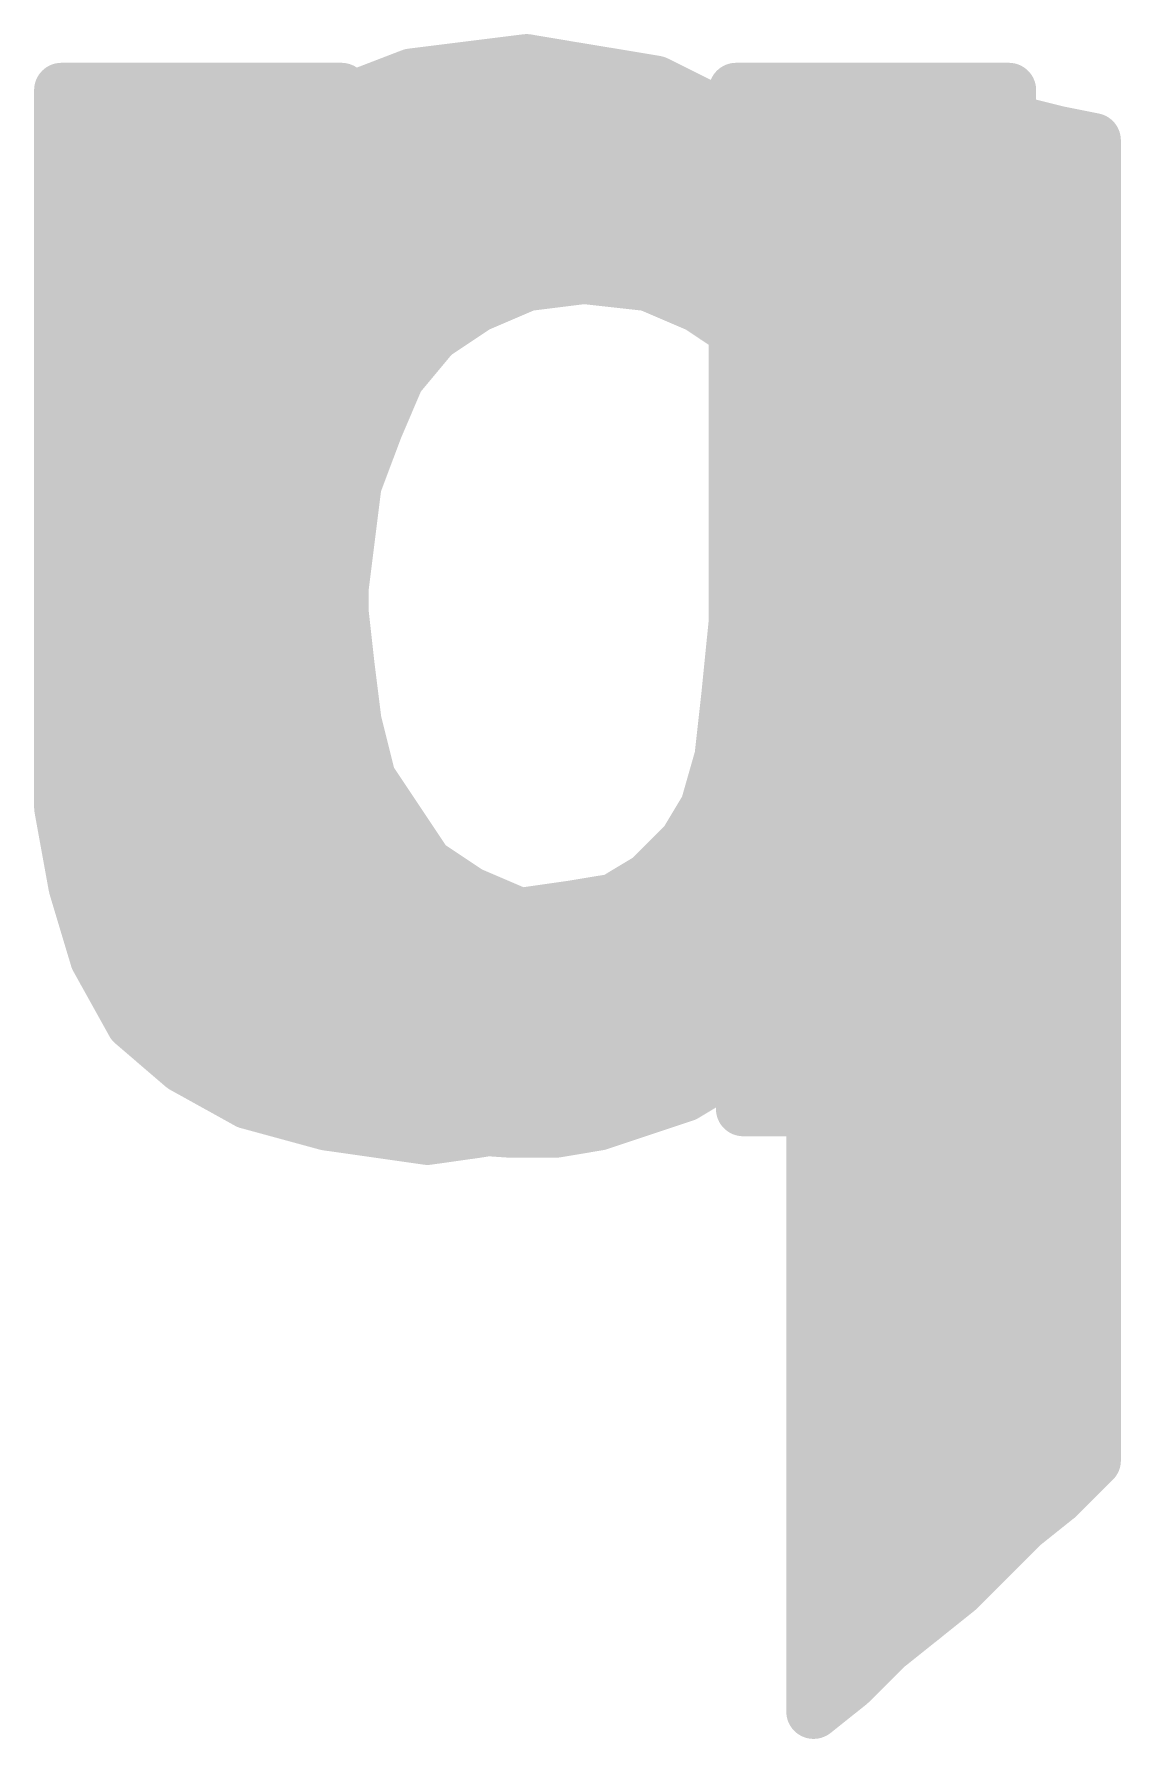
# Model space of a CAD drawing. Extents: x -34 to 73, y -25 to 33.
# Drawn here: x 15.223 to 16.737, y 21.639 to 24.015 of the extents above; entities that cross this region are included whole.
import ezdxf

# ---------------------------------------------------------------- set-up
doc = ezdxf.new("R2010")
doc.units = 0
doc.layers.add('21', color=41, linetype='CONTINUOUS')
doc.layers.add('22', color=40, linetype='CONTINUOUS')

msp = doc.modelspace()

# ---------------------------------------------------------------- linework, layer by layer
at = {"layer": '21', "const_width": 0.0762}
for points in [[(15.261, 22.9373), (15.261, 23.9373)], [(15.261, 23.9373), (15.651, 23.9373)], [(15.261, 23.9268), (15.651, 23.9268)], [(15.651, 23.9373), (15.651, 23.0572)], [(16.201, 23.1973), (16.201, 23.9373)], [(16.201, 23.9373), (16.581, 23.9373)], [(16.201, 23.9268), (16.581, 23.9268)], [(16.581, 23.9373), (16.581, 22.6973)], [(15.261, 23.8506), (15.651, 23.8506)], [(16.201, 23.8506), (16.581, 23.8506)], [(15.261, 23.7744), (15.651, 23.7744)], [(16.201, 23.7744), (16.581, 23.7744)], [(15.261, 23.6982), (15.651, 23.6982)], [(16.201, 23.6982), (16.581, 23.6982)], [(15.261, 23.622), (15.651, 23.622)], [(16.201, 23.622), (16.581, 23.622)], [(15.261, 23.5458), (15.651, 23.5458)], [(16.201, 23.5458), (16.581, 23.5458)], [(15.261, 23.4696), (15.651, 23.4696)], [(16.201, 23.4696), (16.581, 23.4696)], [(15.261, 23.3934), (15.651, 23.3934)], [(16.201, 23.3934), (16.581, 23.3934)], [(15.261, 23.3172), (15.651, 23.3172)], [(16.201, 23.3172), (16.581, 23.3172)], [(15.261, 23.241), (15.651, 23.241)], [(16.201, 23.241), (16.581, 23.241)], [(16.191, 23.0973), (16.201, 23.1973)], [(15.261, 23.1648), (15.651, 23.1648)], [(16.1978, 23.1648), (16.581, 23.1648)], [(15.261, 23.0886), (15.651, 23.0886)], [(16.181, 23.0073), (16.191, 23.0973)], [(16.19, 23.0886), (16.581, 23.0886)], [(15.651, 23.0572), (15.661, 22.9872)], [(15.261, 23.0124), (15.6574, 23.0124)], [(16.1816, 23.0124), (16.581, 23.0124)], [(16.161, 22.9373), (16.181, 23.0073)], [(15.661, 22.9872), (15.681, 22.9273)], [(15.281, 22.8272), (15.261, 22.9373)], [(15.2612, 22.9362), (15.678, 22.9362)], [(15.681, 22.9273), (15.701, 22.8773)], [(16.131, 22.8873), (16.161, 22.9373)], [(16.1604, 22.9362), (16.581, 22.9362)], [(15.701, 22.8773), (15.741, 22.8373)], [(16.081, 22.8373), (16.131, 22.8873)], [(15.275, 22.86), (15.7183, 22.86)], [(16.1038, 22.86), (16.581, 22.86)], [(15.311, 22.7273), (15.281, 22.8272)], [(15.741, 22.8373), (15.781, 22.8072)], [(16.031, 22.8072), (16.081, 22.8373)], [(15.781, 22.8072), (15.831, 22.7973)], [(15.971, 22.7973), (16.031, 22.8072)], [(15.294, 22.7838), (16.581, 22.7838)], [(15.831, 22.7973), (15.901, 22.7873)], [(15.901, 22.7873), (15.971, 22.7973)], [(15.361, 22.6373), (15.311, 22.7273)], [(15.3219, 22.7076), (16.2046, 22.7076)], [(16.211, 22.7172), (16.171, 22.6573)], [(16.211, 22.5173), (16.211, 22.7172)], [(16.211, 22.7076), (16.581, 22.7076)], [(16.581, 22.6973), (16.581, 22.5173)], [(16.171, 22.6573), (16.121, 22.6173)], [(15.431, 22.5772), (15.361, 22.6373)], [(15.3678, 22.6314), (16.1387, 22.6314)], [(16.211, 22.6314), (16.581, 22.6314)], [(16.121, 22.6173), (16.071, 22.5673)], [(15.521, 22.5273), (15.431, 22.5772)], [(16.071, 22.5673), (16.021, 22.5373)], [(15.4707, 22.5552), (16.0509, 22.5552)], [(16.021, 22.5373), (15.961, 22.5173)], [(16.211, 22.5552), (16.581, 22.5552)], [(15.631, 22.4973), (15.521, 22.5273)], [(15.961, 22.5173), (15.901, 22.4973)], [(16.581, 22.5173), (16.211, 22.5173)], [(15.771, 22.4773), (15.631, 22.4973)], [(15.901, 22.4973), (15.841, 22.4872)], [(15.7588, 22.479), (15.7833, 22.479)], [(15.841, 22.4872), (15.771, 22.4773)]]:
    msp.add_lwpolyline(points, dxfattribs=at)
at = {"layer": '21', "const_width": 0.0381}
for points in [[(15.261, 23.9563, 1), (15.261, 23.9182)], [(15.261, 23.9459, 1), (15.261, 23.9078)], [(15.2801, 23.9373, 1), (15.242, 23.9373)], [(15.6701, 23.9373, 1), (15.632, 23.9373)], [(15.651, 23.9182, 1), (15.651, 23.9563)], [(15.651, 23.9078, 1), (15.651, 23.9459)], [(16.2201, 23.9373, 1), (16.182, 23.9373)], [(16.201, 23.9563, 1), (16.201, 23.9182)], [(16.201, 23.9459, 1), (16.201, 23.9078)], [(16.6, 23.9373, 1), (16.5619, 23.9373)], [(16.581, 23.9182, 1), (16.581, 23.9563)], [(16.581, 23.9078, 1), (16.581, 23.9459)], [(15.261, 23.8697, 1), (15.261, 23.8316)], [(15.651, 23.8316, 1), (15.651, 23.8697)], [(16.201, 23.8697, 1), (16.201, 23.8316)], [(16.581, 23.8316, 1), (16.581, 23.8697)], [(15.261, 23.7934, 1), (15.261, 23.7553)], [(15.651, 23.7553, 1), (15.651, 23.7934)], [(16.201, 23.7934, 1), (16.201, 23.7553)], [(16.581, 23.7553, 1), (16.581, 23.7934)], [(15.261, 23.7172, 1), (15.261, 23.6791)], [(15.651, 23.6791, 1), (15.651, 23.7172)], [(16.201, 23.7172, 1), (16.201, 23.6791)], [(16.581, 23.6791, 1), (16.581, 23.7172)], [(15.261, 23.641, 1), (15.261, 23.6029)], [(15.651, 23.6029, 1), (15.651, 23.641)], [(16.201, 23.641, 1), (16.201, 23.6029)], [(16.581, 23.6029, 1), (16.581, 23.641)], [(15.261, 23.5648, 1), (15.261, 23.5267)], [(15.651, 23.5267, 1), (15.651, 23.5648)], [(16.201, 23.5648, 1), (16.201, 23.5267)], [(16.581, 23.5267, 1), (16.581, 23.5648)], [(15.261, 23.4886, 1), (15.261, 23.4505)], [(15.651, 23.4505, 1), (15.651, 23.4886)], [(16.201, 23.4886, 1), (16.201, 23.4505)], [(16.581, 23.4505, 1), (16.581, 23.4886)], [(15.261, 23.4124, 1), (15.261, 23.3743)], [(15.651, 23.3743, 1), (15.651, 23.4124)], [(16.201, 23.4124, 1), (16.201, 23.3743)], [(16.581, 23.3743, 1), (16.581, 23.4124)], [(15.261, 23.3362, 1), (15.261, 23.2981)], [(15.651, 23.2981, 1), (15.651, 23.3362)], [(16.201, 23.3362, 1), (16.201, 23.2981)], [(16.581, 23.2981, 1), (16.581, 23.3362)], [(15.261, 23.26, 1), (15.261, 23.2219)], [(15.651, 23.2219, 1), (15.651, 23.26)], [(16.201, 23.26, 1), (16.201, 23.2219)], [(16.581, 23.2219, 1), (16.581, 23.26)], [(16.22, 23.1954, 1), (16.182, 23.1991)], [(16.182, 23.1973, 1), (16.2201, 23.1973)], [(15.261, 23.1838, 1), (15.261, 23.1457)], [(15.651, 23.1457, 1), (15.651, 23.1838)], [(16.1978, 23.1838, 1), (16.1978, 23.1457)], [(16.581, 23.1457, 1), (16.581, 23.1838)], [(15.261, 23.1076, 1), (15.261, 23.0695)], [(15.651, 23.0695, 1), (15.651, 23.1076)], [(16.19, 23.1076, 1), (16.19, 23.0695)], [(16.2099, 23.0951, 1), (16.1721, 23.0994)], [(16.581, 23.0695, 1), (16.581, 23.1076)], [(16.172, 23.0991, 1), (16.21, 23.0954)], [(15.6699, 23.0599, 1), (15.6321, 23.0546)], [(15.632, 23.0572, 1), (15.6701, 23.0572)], [(15.261, 23.0314, 1), (15.261, 22.9933)], [(15.6574, 22.9933, 1), (15.6574, 23.0314)], [(16.1816, 23.0314, 1), (16.1816, 22.9933)], [(16.581, 22.9933, 1), (16.581, 23.0314)], [(16.1621, 23.0094, 1), (16.1999, 23.0051)], [(16.1993, 23.002, 1), (16.1627, 23.0125)], [(15.6791, 22.9933, 1), (15.6429, 22.9812)], [(15.6421, 22.9846, 1), (15.6799, 22.9899)], [(15.2797, 22.9407, 1), (15.2423, 22.9338)], [(15.242, 22.9373, 1), (15.2801, 22.9373)], [(15.2612, 22.9552, 1), (15.2612, 22.9171)], [(15.6987, 22.9343, 1), (15.6633, 22.9202)], [(15.678, 22.9171, 1), (15.678, 22.9552)], [(16.1604, 22.9552, 1), (16.1604, 22.9171)], [(16.1427, 22.9425, 1), (16.1793, 22.932)], [(16.1773, 22.9274, 1), (16.1447, 22.9471)], [(16.581, 22.9171, 1), (16.581, 22.9552)], [(15.6629, 22.9212, 1), (15.6991, 22.9333)], [(15.7145, 22.8907, 1), (15.6875, 22.8638)], [(16.1147, 22.8971, 1), (16.1473, 22.8774)], [(16.1445, 22.8738, 1), (16.1175, 22.9007)], [(15.275, 22.879, 1), (15.275, 22.8409)], [(15.6833, 22.8702, 1), (15.7187, 22.8843)], [(15.7183, 22.8409, 1), (15.7183, 22.879)], [(16.1038, 22.879, 1), (16.1038, 22.8409)], [(16.581, 22.8409, 1), (16.581, 22.879)], [(15.2992, 22.8327, 1), (15.2628, 22.8218)], [(15.7524, 22.8525, 1), (15.7296, 22.822)], [(15.7275, 22.8238, 1), (15.7545, 22.8507)], [(16.0675, 22.8507, 1), (16.0945, 22.8238)], [(16.0908, 22.8209, 1), (16.0712, 22.8536)], [(15.2623, 22.8238, 1), (15.2997, 22.8307)], [(15.7847, 22.8259, 1), (15.7773, 22.7886)], [(15.7696, 22.792, 1), (15.7924, 22.8225)], [(16.0212, 22.8236, 1), (16.0408, 22.7909)], [(16.0341, 22.7885, 1), (16.0279, 22.826)], [(15.294, 22.8028, 1), (15.294, 22.7647)], [(15.8337, 22.8161, 1), (15.8283, 22.7784)], [(15.8273, 22.7786, 1), (15.8347, 22.8159)], [(15.8983, 22.8061, 1), (15.9037, 22.7684)], [(15.8983, 22.7684, 1), (15.9037, 22.8061)], [(15.9679, 22.816, 1), (15.9741, 22.7785)], [(15.9737, 22.7784, 1), (15.9683, 22.8161)], [(16.581, 22.7647, 1), (16.581, 22.8028)], [(15.3277, 22.7365, 1), (15.2943, 22.718)], [(15.2928, 22.7218, 1), (15.3292, 22.7327)], [(15.3219, 22.7266, 1), (15.3219, 22.6885)], [(16.211, 22.7266, 1), (16.211, 22.6885)], [(16.2301, 22.7172, 1), (16.192, 22.7172)], [(16.2269, 22.7067, 1), (16.1951, 22.7278)], [(16.2046, 22.6885, 1), (16.2046, 22.7266)], [(16.581, 22.6885, 1), (16.581, 22.7266)], [(16.6, 22.6973, 1), (16.5619, 22.6973)], [(16.1829, 22.6424, 1), (16.1591, 22.6721)], [(16.5619, 22.6973, 1), (16.6, 22.6973)], [(15.3734, 22.6517, 1), (15.3486, 22.6228)], [(15.3678, 22.6505, 1), (15.3678, 22.6124)], [(16.1387, 22.6124, 1), (16.1387, 22.6505)], [(16.1551, 22.6678, 1), (16.1869, 22.6467)], [(16.211, 22.6505, 1), (16.211, 22.6124)], [(16.581, 22.6124, 1), (16.581, 22.6505)], [(15.3443, 22.628, 1), (15.3777, 22.6465)], [(16.1091, 22.6321, 1), (16.1329, 22.6024)], [(16.1345, 22.6038, 1), (16.1075, 22.6307)], [(15.4403, 22.5939, 1), (15.4217, 22.5606)], [(15.4186, 22.5628, 1), (15.4434, 22.5917)], [(16.0575, 22.5807, 1), (16.0845, 22.5538)], [(16.0808, 22.5509, 1), (16.0612, 22.5836)], [(15.4707, 22.5743, 1), (15.4707, 22.5362)], [(16.027, 22.5192, 1), (16.015, 22.5553)], [(16.0509, 22.5362, 1), (16.0509, 22.5743)], [(16.211, 22.5743, 1), (16.211, 22.5362)], [(16.581, 22.5362, 1), (16.581, 22.5743)], [(15.526, 22.5456, 1), (15.516, 22.5089)], [(15.5117, 22.5106, 1), (15.5303, 22.5439)], [(15.955, 22.5353, 1), (15.967, 22.4992)], [(15.967, 22.4992, 1), (15.955, 22.5353)], [(16.0112, 22.5536, 1), (16.0308, 22.5209)], [(16.211, 22.5363, 1), (16.211, 22.4982)], [(16.581, 22.4982, 1), (16.581, 22.5363)], [(15.6337, 22.5161, 1), (15.6283, 22.4784)], [(15.626, 22.4789, 1), (15.636, 22.5156)], [(15.895, 22.5153, 1), (15.907, 22.4792)], [(15.9041, 22.4785, 1), (15.8979, 22.516)], [(16.192, 22.5173, 1), (16.2301, 22.5173)], [(16.5619, 22.5173, 1), (16.6, 22.5173)], [(15.7588, 22.4981, 1), (15.7588, 22.46)], [(15.7683, 22.4961, 1), (15.7737, 22.4584)], [(15.7683, 22.4584, 1), (15.7737, 22.4961)], [(15.7833, 22.46, 1), (15.7833, 22.4981)], [(15.8379, 22.506, 1), (15.8441, 22.4685)], [(15.8437, 22.4684, 1), (15.8383, 22.5061)]]:
    msp.add_lwpolyline(points, format="xyb", dxfattribs=at)
at = {"layer": '22', "const_width": 0.0762}
for points in [[(15.909, 23.9773), (15.749, 23.9573)], [(15.969, 23.9672), (15.909, 23.9773)], [(16.029, 23.9573), (15.969, 23.9672)], [(15.749, 23.9573), (15.619, 23.9073)], [(16.089, 23.9473), (16.029, 23.9573)], [(16.149, 23.9173), (16.089, 23.9473)], [(15.6698, 23.9268), (16.1299, 23.9268)], [(16.199, 23.8873), (16.149, 23.9173)], [(16.379, 23.9273), (16.329, 23.9373)], [(16.329, 23.9373), (16.329, 23.7573)], [(16.329, 23.9268), (16.3808, 23.9268)], [(16.419, 23.9173), (16.379, 23.9273)], [(16.469, 23.9073), (16.419, 23.9173)], [(15.619, 23.9073), (15.509, 23.8373)], [(16.519, 23.8972), (16.469, 23.9073)], [(16.559, 23.8972), (16.519, 23.8972)], [(16.609, 23.8873), (16.559, 23.8972)], [(16.249, 23.8573), (16.199, 23.8873)], [(16.649, 23.8773), (16.609, 23.8873)], [(16.699, 23.8673), (16.649, 23.8773)], [(16.699, 22.0273), (16.699, 23.8673)], [(15.53, 23.8506), (16.2543, 23.8506)], [(16.289, 23.8072), (16.249, 23.8573)], [(16.329, 23.8506), (16.699, 23.8506)], [(15.509, 23.8373), (15.419, 23.7473)], [(16.329, 23.7573), (16.289, 23.8072)], [(15.4462, 23.7744), (16.3153, 23.7744)], [(16.329, 23.7744), (16.699, 23.7744)], [(15.419, 23.7473), (15.349, 23.6273)], [(15.3904, 23.6982), (16.699, 23.6982)], [(15.909, 23.6673), (15.989, 23.6773)], [(15.989, 23.6773), (16.079, 23.6673)], [(15.839, 23.6373), (15.909, 23.6673)], [(16.079, 23.6673), (16.149, 23.6373)], [(15.779, 23.5973), (15.839, 23.6373)], [(16.149, 23.6373), (16.209, 23.5973)], [(15.349, 23.6273), (15.299, 23.4973)], [(15.347, 23.622), (15.8161, 23.622)], [(16.1719, 23.622), (16.699, 23.622)], [(15.729, 23.5373), (15.779, 23.5973)], [(16.209, 23.5973), (16.259, 23.5373)], [(15.3177, 23.5458), (15.7361, 23.5458)], [(15.699, 23.4672), (15.729, 23.5373)], [(16.2519, 23.5458), (16.699, 23.5458)], [(16.259, 23.5373), (16.289, 23.4672)], [(15.299, 23.4973), (15.269, 23.3573)], [(15.2931, 23.4696), (15.7, 23.4696)], [(15.669, 23.3873), (15.699, 23.4672)], [(16.288, 23.4696), (16.699, 23.4696)], [(16.289, 23.4672), (16.309, 23.3873)], [(15.2767, 23.3934), (15.6713, 23.3934)], [(16.3075, 23.3934), (16.699, 23.3934)], [(15.659, 23.3072), (15.669, 23.3873)], [(16.309, 23.3873), (16.329, 23.3072)], [(15.269, 23.3573), (15.269, 23.2172)], [(15.269, 23.3172), (15.6602, 23.3172)], [(15.649, 23.2273), (15.659, 23.3072)], [(16.3265, 23.3172), (16.699, 23.3172)], [(16.329, 23.3072), (16.329, 23.1373)], [(15.269, 23.241), (15.6507, 23.241)], [(15.649, 23.2273), (15.269, 23.2172)], [(15.269, 23.2172), (15.649, 23.2273)], [(15.659, 23.1373), (15.649, 23.2273)], [(16.329, 23.241), (16.699, 23.241)], [(15.269, 23.2172), (15.279, 23.0772)], [(15.2727, 23.1648), (15.6559, 23.1648)], [(16.329, 23.1648), (16.699, 23.1648)], [(15.669, 23.0572), (15.659, 23.1373)], [(16.329, 23.1373), (16.309, 23.0572)], [(15.2782, 23.0886), (15.6651, 23.0886)], [(16.3168, 23.0886), (16.699, 23.0886)], [(15.279, 23.0772), (15.299, 22.9373)], [(15.689, 22.9773), (15.669, 23.0572)], [(16.309, 23.0572), (16.289, 22.9773)], [(15.2883, 23.0124), (15.6802, 23.0124)], [(16.2978, 23.0124), (16.699, 23.0124)], [(15.349, 22.8173), (15.689, 22.9773)], [(15.689, 22.9773), (15.349, 22.8173)], [(15.729, 22.9173), (15.689, 22.9773)], [(16.289, 22.9773), (16.249, 22.9173)], [(15.299, 22.9373), (15.349, 22.8173)], [(15.2994, 22.9362), (15.6018, 22.9362)], [(15.6018, 22.9362), (15.7164, 22.9362)], [(15.769, 22.8573), (15.729, 22.9173)], [(16.249, 22.9173), (16.209, 22.8573)], [(16.2616, 22.9362), (16.699, 22.9362)], [(15.3312, 22.86), (15.4398, 22.86)], [(15.4398, 22.86), (15.7672, 22.86)], [(15.829, 22.8173), (15.769, 22.8573)], [(16.209, 22.8573), (16.149, 22.8173)], [(16.2108, 22.86), (16.699, 22.86)], [(15.349, 22.8173), (15.419, 22.7073)], [(15.899, 22.7873), (15.829, 22.8173)], [(16.149, 22.8173), (16.079, 22.7873)], [(15.3703, 22.7838), (15.9301, 22.7838)], [(15.989, 22.7773), (15.899, 22.7873)], [(16.079, 22.7873), (15.989, 22.7773)], [(16.048, 22.7838), (16.699, 22.7838)], [(15.4188, 22.7076), (16.699, 22.7076)], [(15.419, 22.7073), (15.509, 22.6173)], [(16.269, 22.6472), (16.309, 22.6973)], [(16.309, 22.6973), (16.309, 21.6773)], [(15.4949, 22.6314), (16.2532, 22.6314)], [(16.229, 22.6073), (16.269, 22.6472)], [(16.309, 22.6314), (16.699, 22.6314)], [(15.509, 22.6173), (15.609, 22.5473)], [(16.179, 22.5673), (16.229, 22.6073)], [(16.129, 22.5373), (16.179, 22.5673)], [(15.5976, 22.5552), (16.1589, 22.5552)], [(15.609, 22.5473), (15.739, 22.4973)], [(16.069, 22.5173), (16.129, 22.5373)], [(16.309, 22.5552), (16.699, 22.5552)], [(16.009, 22.4973), (16.069, 22.5173)], [(15.739, 22.4973), (15.889, 22.4872)], [(15.949, 22.4872), (16.009, 22.4973)], [(15.889, 22.4872), (15.949, 22.4872)], [(16.309, 22.479), (16.699, 22.479)], [(16.309, 22.4028), (16.699, 22.4028)], [(16.309, 22.3266), (16.699, 22.3266)], [(16.309, 22.2504), (16.699, 22.2504)], [(16.309, 22.1742), (16.699, 22.1742)], [(16.309, 22.098), (16.699, 22.098)], [(16.309, 22.0218), (16.6936, 22.0218)], [(16.649, 21.9773), (16.699, 22.0273)], [(16.599, 21.9373), (16.649, 21.9773)], [(16.309, 21.9456), (16.6094, 21.9456)], [(16.559, 21.8972), (16.599, 21.9373)], [(16.509, 21.8473), (16.559, 21.8972)], [(16.309, 21.8694), (16.5312, 21.8694)], [(16.459, 21.8072), (16.509, 21.8473)], [(16.409, 21.7673), (16.459, 21.8072)], [(16.309, 21.7932), (16.4414, 21.7932)], [(16.359, 21.7172), (16.409, 21.7673)], [(16.309, 21.6773), (16.359, 21.7172)], [(16.309, 21.717), (16.3587, 21.717)]]:
    msp.add_lwpolyline(points, dxfattribs=at)
at = {"layer": '22', "const_width": 0.0381}
for points in [[(15.9121, 23.996, 1), (15.9059, 23.9585)], [(15.9114, 23.9583, 1), (15.9066, 23.9962)], [(15.9721, 23.986, 1), (15.9659, 23.9485)], [(15.9659, 23.9485, 1), (15.9721, 23.986)], [(15.7466, 23.9762, 1), (15.7514, 23.9383)], [(15.7558, 23.9395, 1), (15.7422, 23.975)], [(16.0321, 23.976, 1), (16.0259, 23.9385)], [(16.0259, 23.9385, 1), (16.0321, 23.976)], [(16.0975, 23.9643, 1), (16.0805, 23.9302)], [(16.0859, 23.9285, 1), (16.0921, 23.966)], [(15.6698, 23.9459, 1), (15.6698, 23.9078)], [(16.1299, 23.9078, 1), (16.1299, 23.9459)], [(16.1588, 23.9336, 1), (16.1392, 23.9009)], [(16.1405, 23.9002, 1), (16.1575, 23.9343)], [(16.3481, 23.9373, 1), (16.31, 23.9373)], [(16.3327, 23.9559, 1), (16.3253, 23.9186)], [(16.329, 23.9459, 1), (16.329, 23.9078)], [(16.3836, 23.9457, 1), (16.3744, 23.9088)], [(16.3753, 23.9086, 1), (16.3827, 23.9459)], [(16.3808, 23.9078, 1), (16.3808, 23.9459)], [(16.4227, 23.9359, 1), (16.4153, 23.8986)], [(16.4144, 23.8988, 1), (16.4236, 23.9357)], [(15.6122, 23.925, 1), (15.6258, 23.8895)], [(15.6292, 23.8912, 1), (15.6088, 23.9233)], [(16.4727, 23.9259, 1), (16.4653, 23.8886)], [(16.4653, 23.8886, 1), (16.4727, 23.9259)], [(16.519, 23.9163, 1), (16.519, 23.8782)], [(16.5153, 23.8786, 1), (16.5227, 23.9159)], [(16.5627, 23.9159, 1), (16.5553, 23.8786)], [(16.559, 23.8782, 1), (16.559, 23.9163)], [(16.2088, 23.9036, 1), (16.1892, 23.8709)], [(16.1892, 23.8709, 1), (16.2088, 23.9036)], [(16.6136, 23.9057, 1), (16.6044, 23.8688)], [(16.6053, 23.8686, 1), (16.6127, 23.9059)], [(16.6527, 23.8959, 1), (16.6453, 23.8586)], [(16.6444, 23.8588, 1), (16.6536, 23.8957)], [(16.7181, 23.8673, 1), (16.68, 23.8673)], [(16.6953, 23.8486, 1), (16.7027, 23.8859)], [(15.53, 23.8697, 1), (15.53, 23.8316)], [(16.2639, 23.8692, 1), (16.2341, 23.8453)], [(16.2392, 23.8409, 1), (16.2588, 23.8736)], [(16.2543, 23.8316, 1), (16.2543, 23.8697)], [(16.329, 23.8697, 1), (16.329, 23.8316)], [(16.699, 23.8316, 1), (16.699, 23.8697)], [(15.4988, 23.8533, 1), (15.5192, 23.8212)], [(15.5225, 23.8238, 1), (15.4955, 23.8507)], [(16.3039, 23.8192, 1), (16.2741, 23.7953)], [(16.2741, 23.7953, 1), (16.3039, 23.8192)], [(15.4462, 23.7934, 1), (15.4462, 23.7553)], [(16.329, 23.7934, 1), (16.329, 23.7553)], [(16.3153, 23.7553, 1), (16.3153, 23.7934)], [(16.699, 23.7553, 1), (16.699, 23.7934)], [(16.3141, 23.7453, 1), (16.3439, 23.7692)], [(15.4055, 23.7607, 1), (15.4325, 23.7338)], [(15.4355, 23.7377, 1), (15.4025, 23.7568)], [(16.31, 23.7573, 1), (16.3481, 23.7573)], [(15.3904, 23.7172, 1), (15.3904, 23.6791)], [(15.9911, 23.6962, 1), (15.9869, 23.6583)], [(15.9914, 23.6583, 1), (15.9866, 23.6962)], [(16.699, 23.6791, 1), (16.699, 23.7172)], [(15.9066, 23.6862, 1), (15.9114, 23.6483)], [(15.9165, 23.6497, 1), (15.9015, 23.6848)], [(16.0865, 23.6848, 1), (16.0715, 23.6497)], [(16.0769, 23.6483, 1), (16.0811, 23.6862)], [(15.8315, 23.6548, 1), (15.8465, 23.6197)], [(15.8496, 23.6214, 1), (15.8284, 23.6531)], [(16.1596, 23.6531, 1), (16.1384, 23.6214)], [(16.1415, 23.6197, 1), (16.1565, 23.6548)], [(15.347, 23.641, 1), (15.347, 23.6029)], [(15.3325, 23.6368, 1), (15.3655, 23.6177)], [(15.3668, 23.6204, 1), (15.3312, 23.6341)], [(15.8161, 23.6029, 1), (15.8161, 23.641)], [(16.1719, 23.641, 1), (16.1719, 23.6029)], [(16.699, 23.6029, 1), (16.699, 23.641)], [(15.7684, 23.6131, 1), (15.7896, 23.5814)], [(15.7936, 23.5851, 1), (15.7644, 23.6094)], [(16.2236, 23.6094, 1), (16.1944, 23.5851)], [(16.1984, 23.5814, 1), (16.2196, 23.6131)], [(15.3177, 23.5648, 1), (15.3177, 23.5267)], [(15.7465, 23.5297, 1), (15.7115, 23.5448)], [(15.7361, 23.5267, 1), (15.7361, 23.5648)], [(16.2519, 23.5648, 1), (16.2519, 23.5267)], [(16.2765, 23.5448, 1), (16.2415, 23.5297)], [(16.699, 23.5267, 1), (16.699, 23.5648)], [(15.7144, 23.5494, 1), (15.7436, 23.5251)], [(16.2444, 23.5251, 1), (16.2736, 23.5494)], [(15.3176, 23.4933, 1), (15.2804, 23.5012)], [(15.2931, 23.4886, 1), (15.2931, 23.4505)], [(15.2812, 23.5041, 1), (15.3168, 23.4904)], [(15.7168, 23.4606, 1), (15.6812, 23.4739)], [(15.7, 23.4505, 1), (15.7, 23.4886)], [(16.288, 23.4886, 1), (16.288, 23.4505)], [(16.3075, 23.4719, 1), (16.2705, 23.4626)], [(16.699, 23.4505, 1), (16.699, 23.4886)], [(15.6815, 23.4748, 1), (15.7165, 23.4597)], [(16.2715, 23.4597, 1), (16.3065, 23.4748)], [(15.2767, 23.4124, 1), (15.2767, 23.3743)], [(15.6713, 23.3743, 1), (15.6713, 23.4124)], [(16.3075, 23.4124, 1), (16.3075, 23.3743)], [(16.699, 23.3743, 1), (16.699, 23.4124)], [(15.6512, 23.3939, 1), (15.6868, 23.3806)], [(15.6879, 23.3849, 1), (15.6501, 23.3896)], [(16.3275, 23.3919, 1), (16.2905, 23.3826)], [(16.2905, 23.3826, 1), (16.3275, 23.3919)], [(15.2881, 23.3573, 1), (15.25, 23.3573)], [(15.2504, 23.3612, 1), (15.2876, 23.3533)], [(15.269, 23.3362, 1), (15.269, 23.2981)], [(15.6779, 23.3049, 1), (15.6401, 23.3096)], [(15.6602, 23.2981, 1), (15.6602, 23.3362)], [(16.3265, 23.3362, 1), (16.3265, 23.2981)], [(16.3481, 23.3072, 1), (16.31, 23.3072)], [(16.699, 23.2981, 1), (16.699, 23.3362)], [(15.6401, 23.3096, 1), (15.6779, 23.3049)], [(16.3105, 23.3026, 1), (16.3475, 23.3119)], [(15.269, 23.26, 1), (15.269, 23.2219)], [(15.6679, 23.2294, 1), (15.6301, 23.2251)], [(15.6495, 23.2082, 1), (15.6485, 23.2463)], [(15.6495, 23.2082, 1), (15.6485, 23.2463)], [(15.6507, 23.2219, 1), (15.6507, 23.26)], [(16.329, 23.26, 1), (16.329, 23.2219)], [(16.699, 23.2219, 1), (16.699, 23.26)], [(15.2685, 23.2363, 1), (15.2695, 23.1982)], [(15.288, 23.2186, 1), (15.25, 23.2159)], [(15.2685, 23.2363, 1), (15.2695, 23.1982)], [(15.6301, 23.2296, 1), (15.6679, 23.2249)], [(15.25, 23.2172, 1), (15.2881, 23.2172)], [(15.2727, 23.1838, 1), (15.2727, 23.1457)], [(15.6559, 23.1457, 1), (15.6559, 23.1838)], [(16.329, 23.1838, 1), (16.329, 23.1457)], [(16.699, 23.1457, 1), (16.699, 23.1838)], [(15.6779, 23.1396, 1), (15.6401, 23.1349)], [(16.3475, 23.1326, 1), (16.3105, 23.1419)], [(15.6401, 23.1351, 1), (15.6779, 23.1394)], [(16.31, 23.1373, 1), (16.3481, 23.1373)], [(15.2782, 23.1076, 1), (15.2782, 23.0695)], [(15.6651, 23.0695, 1), (15.6651, 23.1076)], [(16.3168, 23.1076, 1), (16.3168, 23.0695)], [(16.699, 23.0695, 1), (16.699, 23.1076)], [(15.2979, 23.0799, 1), (15.2601, 23.0746)], [(15.26, 23.0759, 1), (15.298, 23.0786)], [(15.6875, 23.0619, 1), (15.6505, 23.0526)], [(15.6501, 23.0549, 1), (15.6879, 23.0596)], [(16.2905, 23.0619, 1), (16.3275, 23.0526)], [(16.3275, 23.0526, 1), (16.2905, 23.0619)], [(15.2883, 23.0314, 1), (15.2883, 22.9933)], [(15.6802, 22.9933, 1), (15.6802, 23.0314)], [(16.2978, 23.0314, 1), (16.2978, 22.9933)], [(16.699, 22.9933, 1), (16.699, 23.0314)], [(15.7049, 22.9878, 1), (15.6731, 22.9667)], [(15.6971, 22.96, 1), (15.6809, 22.9945)], [(15.6971, 22.96, 1), (15.6809, 22.9945)], [(16.3049, 22.9667, 1), (16.2731, 22.9878)], [(15.6705, 22.9726, 1), (15.7075, 22.9819)], [(16.2705, 22.9819, 1), (16.3075, 22.9726)], [(15.3166, 22.9446, 1), (15.2814, 22.9299)], [(15.2801, 22.9346, 1), (15.3179, 22.9399)], [(15.2994, 22.9552, 1), (15.2994, 22.9171)], [(15.6018, 22.9552, 1), (15.6018, 22.9171)], [(15.6018, 22.9171, 1), (15.6018, 22.9552)], [(15.7449, 22.9278, 1), (15.7131, 22.9067)], [(15.7164, 22.9171, 1), (15.7164, 22.9552)], [(16.2649, 22.9067, 1), (16.2331, 22.9278)], [(16.2616, 22.9552, 1), (16.2616, 22.9171)], [(16.699, 22.9171, 1), (16.699, 22.9552)], [(15.7131, 22.9067, 1), (15.7449, 22.9278)], [(16.2331, 22.9278, 1), (16.2649, 22.9067)], [(15.3312, 22.879, 1), (15.3312, 22.8409)], [(15.4398, 22.879, 1), (15.4398, 22.8409)], [(15.4398, 22.8409, 1), (15.4398, 22.879)], [(15.7796, 22.8731, 1), (15.7584, 22.8414)], [(15.7531, 22.8467, 1), (15.7849, 22.8678)], [(15.7672, 22.8409, 1), (15.7672, 22.879)], [(16.1931, 22.8678, 1), (16.2249, 22.8467)], [(16.2108, 22.879, 1), (16.2108, 22.8409)], [(16.2196, 22.8414, 1), (16.1984, 22.8731)], [(16.699, 22.8409, 1), (16.699, 22.879)], [(15.3651, 22.8275, 1), (15.3329, 22.807)], [(15.3409, 22.8345, 1), (15.3571, 22.8)], [(15.3409, 22.8345, 1), (15.3571, 22.8)], [(15.3314, 22.8099, 1), (15.3666, 22.8246)], [(15.8365, 22.8348, 1), (15.8215, 22.7997)], [(15.8184, 22.8014, 1), (15.8396, 22.8331)], [(16.1384, 22.8331, 1), (16.1596, 22.8014)], [(16.1565, 22.7997, 1), (16.1415, 22.8348)], [(15.3703, 22.8028, 1), (15.3703, 22.7647)], [(15.9011, 22.8062, 1), (15.8969, 22.7683)], [(15.8915, 22.7697, 1), (15.9065, 22.8048)], [(15.9301, 22.7647, 1), (15.9301, 22.8028)], [(15.9869, 22.7962, 1), (15.9911, 22.7583)], [(15.9869, 22.7583, 1), (15.9911, 22.7962)], [(16.048, 22.8028, 1), (16.048, 22.7647)], [(16.0715, 22.8048, 1), (16.0865, 22.7697)], [(16.0811, 22.7683, 1), (16.0769, 22.8062)], [(16.699, 22.7647, 1), (16.699, 22.8028)], [(15.4188, 22.7266, 1), (15.4188, 22.6885)], [(15.4325, 22.7207, 1), (15.4055, 22.6938)], [(16.699, 22.6885, 1), (16.699, 22.7266)], [(15.4029, 22.697, 1), (15.4351, 22.7175)], [(16.3281, 22.6973, 1), (16.29, 22.6973)], [(16.3239, 22.6853, 1), (16.2941, 22.7092)], [(15.4949, 22.6505, 1), (15.4949, 22.6124)], [(16.2541, 22.6592, 1), (16.2839, 22.6353)], [(16.2532, 22.6124, 1), (16.2532, 22.6505)], [(16.2825, 22.6338, 1), (16.2555, 22.6607)], [(16.309, 22.6505, 1), (16.309, 22.6124)], [(16.699, 22.6124, 1), (16.699, 22.6505)], [(15.5199, 22.6329, 1), (15.4981, 22.6016)], [(15.4955, 22.6038, 1), (15.5225, 22.6307)], [(16.2155, 22.6207, 1), (16.2425, 22.5938)], [(16.2409, 22.5924, 1), (16.2171, 22.6221)], [(16.1671, 22.5821, 1), (16.1909, 22.5524)], [(16.1888, 22.5509, 1), (16.1692, 22.5836)], [(15.5976, 22.5743, 1), (15.5976, 22.5362)], [(15.6158, 22.565, 1), (15.6022, 22.5295)], [(15.5981, 22.5316, 1), (15.6199, 22.5629)], [(16.135, 22.5192, 1), (16.123, 22.5553)], [(16.1589, 22.5362, 1), (16.1589, 22.5743)], [(16.309, 22.5743, 1), (16.309, 22.5362)], [(16.699, 22.5362, 1), (16.699, 22.5743)], [(16.063, 22.5353, 1), (16.075, 22.4992)], [(16.075, 22.4992, 1), (16.063, 22.5353)], [(16.1192, 22.5536, 1), (16.1388, 22.5209)], [(15.7403, 22.5163, 1), (15.7377, 22.4782)], [(15.7322, 22.4795, 1), (15.7458, 22.515)], [(16.003, 22.5153, 1), (16.015, 22.4792)], [(16.0121, 22.4785, 1), (16.0059, 22.516)], [(15.889, 22.5063, 1), (15.889, 22.4682)], [(15.8877, 22.4682, 1), (15.8903, 22.5063)], [(15.9459, 22.506, 1), (15.9521, 22.4685)], [(15.949, 22.4682, 1), (15.949, 22.5063)], [(16.309, 22.4981, 1), (16.309, 22.46)], [(16.699, 22.46, 1), (16.699, 22.4981)], [(16.309, 22.4219, 1), (16.309, 22.3838)], [(16.699, 22.3838, 1), (16.699, 22.4219)], [(16.309, 22.3457, 1), (16.309, 22.3076)], [(16.699, 22.3076, 1), (16.699, 22.3457)], [(16.309, 22.2695, 1), (16.309, 22.2314)], [(16.699, 22.2314, 1), (16.699, 22.2695)], [(16.309, 22.1933, 1), (16.309, 22.1552)], [(16.699, 22.1552, 1), (16.699, 22.1933)], [(16.309, 22.1171, 1), (16.309, 22.079)], [(16.699, 22.079, 1), (16.699, 22.1171)], [(16.309, 22.0409, 1), (16.309, 22.0028)], [(16.7125, 22.0138, 1), (16.6855, 22.0407)], [(16.6936, 22.0028, 1), (16.6936, 22.0409)], [(16.68, 22.0273, 1), (16.7181, 22.0273)], [(16.6355, 21.9907, 1), (16.6625, 21.9638)], [(16.6609, 21.9624, 1), (16.6371, 21.9921)], [(16.309, 21.9647, 1), (16.309, 21.9266)], [(16.6094, 21.9266, 1), (16.6094, 21.9647)], [(16.5871, 21.9521, 1), (16.6109, 21.9224)], [(16.6125, 21.9238, 1), (16.5855, 21.9507)], [(16.5725, 21.8838, 1), (16.5455, 21.9107)], [(16.5455, 21.9107, 1), (16.5725, 21.8838)], [(16.309, 21.8885, 1), (16.309, 21.8504)], [(16.5209, 21.8324, 1), (16.4971, 21.8621)], [(16.5312, 21.8504, 1), (16.5312, 21.8885)], [(16.4955, 21.8607, 1), (16.5225, 21.8338)], [(16.4471, 21.8221, 1), (16.4709, 21.7924)], [(16.4709, 21.7924, 1), (16.4471, 21.8221)], [(16.309, 21.8123, 1), (16.309, 21.7742)], [(16.4414, 21.7742, 1), (16.4414, 21.8123)], [(16.3971, 21.7821, 1), (16.4209, 21.7524)], [(16.4225, 21.7538, 1), (16.3955, 21.7807)], [(16.309, 21.7361, 1), (16.309, 21.698)], [(16.3455, 21.7307, 1), (16.3725, 21.7038)], [(16.3709, 21.7024, 1), (16.3471, 21.7321)], [(16.3587, 21.698, 1), (16.3587, 21.7361)], [(16.2971, 21.6921, 1), (16.3209, 21.6624)], [(16.29, 21.6773, 1), (16.3281, 21.6773)]]:
    msp.add_lwpolyline(points, format="xyb", dxfattribs=at)

doc.saveas('drawing.dxf')
